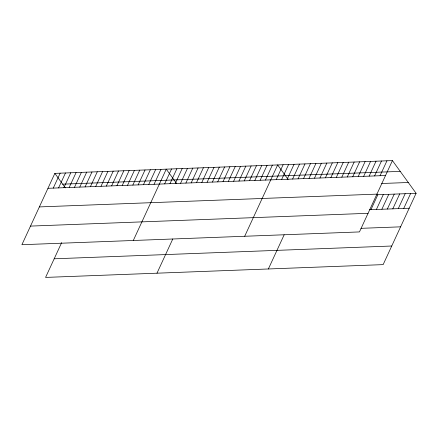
<?xml version="1.0" encoding="UTF-8"?>
<svg xmlns="http://www.w3.org/2000/svg" width="438" height="438" viewBox="0 0 438 438"><rect width="100%" height="100%" fill="white"/><g stroke="black" fill="none" stroke-linecap="round" stroke-linejoin="round"><path stroke-width="0.66" d="M54.859 173.377L21.9 244.711L359.461 231.921L392.426 160.587L54.859 173.377L65.355 187.875M53.266 188.105L60.165 173.174M58.572 187.902L65.47 172.972M63.877 187.699L70.775 172.775M69.182 187.502L76.081 172.572M74.487 187.3L81.386 172.369M79.787 187.097L86.686 172.167M85.092 186.9L91.991 171.97M61.654 242.619L45.574 277.413L383.14 264.623L416.1 193.289L392.426 160.587M90.398 186.697L97.296 171.767M95.703 186.495L102.602 171.565M101.008 186.292L107.907 171.368M106.314 186.095L113.212 171.165M111.619 185.893L118.517 170.962M116.924 185.69L123.823 170.765M122.224 185.493L129.122 170.563M127.529 185.29L134.428 170.36M132.834 185.088L139.733 170.158M138.14 184.891L145.038 169.96M143.445 184.688L150.344 169.758M148.75 184.486L155.649 169.555M154.056 184.283L160.954 169.358M133.294 240.489L166.259 169.156L176.755 183.653M164.661 183.883L171.559 168.953M169.966 183.681L176.864 168.75M175.271 183.484L182.17 168.553M180.576 183.281L187.475 168.351M185.882 183.079L192.78 168.148M191.187 182.881L198.085 167.951M196.492 182.679L203.391 167.749M156.974 273.192L172.775 239M201.798 182.476L208.691 167.546M207.097 182.274L213.996 167.349M212.403 182.077L219.301 167.146M217.708 181.874L224.606 166.944M223.013 181.671L229.912 166.741M228.318 181.474L235.217 166.544M233.624 181.272L240.522 166.341M238.929 181.069L245.827 166.139M244.229 180.867L251.127 165.942M249.534 180.67L256.433 165.739M254.839 180.467L261.738 165.537M260.145 180.264L267.043 165.334M265.45 180.067L272.348 165.137M244.694 236.268L277.654 164.934L288.149 179.432M276.219 179.657L283.118 164.726M281.683 179.449L288.582 164.518M287.153 179.241L294.046 164.316M292.617 179.038L299.515 164.108M298.081 178.83L304.979 163.9M303.545 178.622L310.443 163.692M309.009 178.414L315.907 163.484M268.368 268.97L284.169 234.779M314.479 178.206L321.377 163.281M319.943 178.003L326.841 163.073M325.407 177.795L332.305 162.865M330.871 177.587L337.769 162.657M336.34 177.379L343.239 162.449M341.804 177.171L348.703 162.241M347.268 176.963L354.167 162.038M352.732 176.76L359.631 161.83M358.196 176.552L365.095 161.622M363.666 176.344L370.564 161.414M369.13 176.136L376.028 161.206M374.594 175.928L381.493 161.003M380.058 175.726L386.957 160.795M370.942 209.671L377.841 194.74M376.412 209.463L383.31 194.532M381.876 209.254L388.774 194.324M387.34 209.046L394.238 194.122M392.804 208.844L399.702 193.914M398.273 208.636L405.172 193.706M403.737 208.428L410.636 193.497M62.672 184.168L400.239 171.378M47.961 188.307L385.528 175.518M381.646 183.506L408.287 182.498M39.36 206.917L376.926 194.127M376.477 194.79L416.1 193.289M369.579 209.72L409.201 208.22M30.501 226.096L368.062 213.306M360.978 228.335L400.6 226.835M54.175 258.798L391.742 246.014"/></g></svg>
